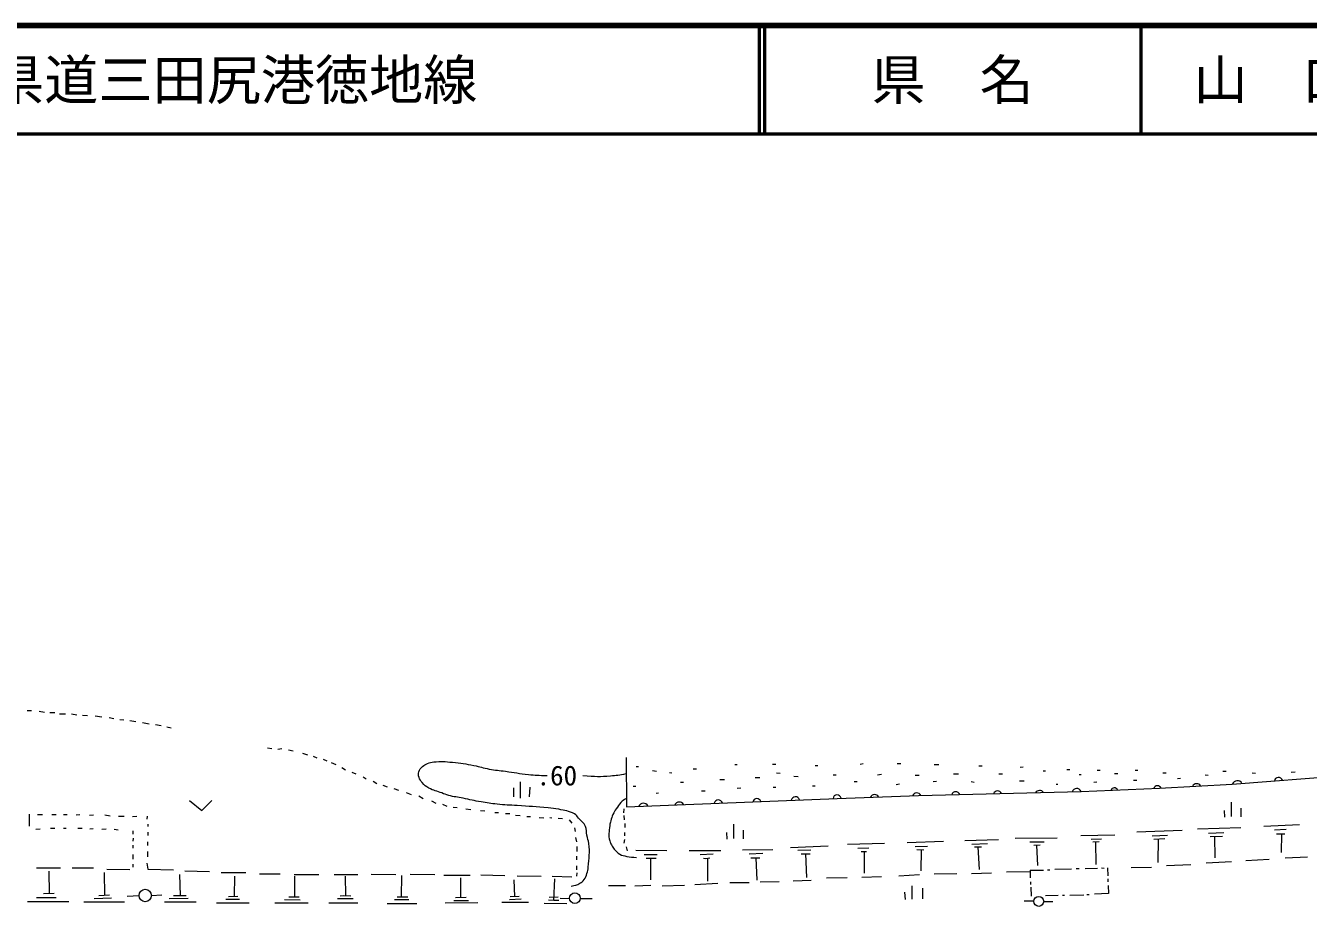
# Model space of a CAD drawing. Units: millimetres at full size, sheet at 1:1000; details may follow other scales. Extents: x 40000 to 680000, y 20000 to 380000.
# Drawn here: x 230024 to 348484, y 298699 to 380000 of the extents above; entities that cross this region are included whole.
import ezdxf
from ezdxf.enums import TextEntityAlignment as Align

# ---------------------------------------------------------------- set-up
doc = ezdxf.new("R2010")
doc.units = ezdxf.units.MM
doc.header["$LTSCALE"] = 1000
for name, color, linetype, lineweight in [('M-BGD', 7, 'Continuous', 13), ('M-TTL', 2, 'Continuous', 140), ('M-TTL-LINE', 7, 'Continuous', 50)]:
    doc.layers.add(name, color=color, linetype=linetype, lineweight=lineweight)
doc.layers.add('M-TTL-TXT', color=7, linetype='Continuous')
doc.styles.add('ＭＳ ゴシック', font='')
doc.styles.get('ＭＳ ゴシック').set_extended_font_data('MS Gothic')

msp = doc.modelspace()

# ---------------------------------------------------------------- linework, layer by layer
at = {"layer": 'M-BGD'}
for p, q in [((230169, 316784), (230570, 316784)), ((231274, 316709), (231776, 316634)), ((232254, 316583), (232706, 316583)), ((233158, 316483), (233710, 316483)), ((234263, 316458), (234740, 316382)), ((235268, 316357), (235745, 316332)), ((236449, 316282), (237051, 316207)), ((237730, 316131), (238157, 316031)), ((238735, 315955), (239086, 315930)), ((239639, 315855), (240192, 315754)), ((240820, 315679), (241422, 315554)), ((242025, 315478), (242553, 315403)), ((243055, 315277), (243457, 315177)), ((252347, 313335), (252774, 313285)), ((253302, 313210), (253678, 313260)), ((254306, 313134), (254733, 313059)), ((255588, 312833), (256065, 312682)), ((256567, 312557), (256919, 312406)), ((257497, 312280), (257848, 312130)), ((258250, 311979), (258677, 311803)), ((286414, 311619), (286628, 311619)), ((295510, 311789), (295724, 311789)), ((299012, 311832), (299311, 311832)), ((302941, 311704), (303197, 311704)), ((307083, 311832), (307382, 311875)), ((310500, 311875), (310841, 311875)), ((313916, 311789), (314343, 311789)), ((318058, 311661), (318357, 311661)), ((321859, 311533), (322158, 311576)), ((259230, 311527), (259557, 311301)), ((260134, 311100), (260511, 310924)), ((261189, 310648), (261466, 310472)), ((287909, 311234), (288293, 311192)), ((289489, 311064), (289702, 311021)), ((291667, 311405), (291966, 311405)), ((294144, 310423), (294571, 310423)), ((297389, 310594), (297816, 310594)), ((299354, 311021), (299695, 310978)), ((300976, 310722), (301361, 310679)), ((304606, 310850), (304863, 310850)), ((308706, 310850), (309048, 310893)), ((312165, 310807), (312549, 310807)), ((315710, 310935), (316179, 310935)), ((319895, 310935), (320236, 310935)), ((323989, 311201), (324210, 311215)), ((326176, 311319), (326442, 311334)), ((327314, 310861), (327506, 310861)), ((328983, 311275), (329264, 311275)), ((330579, 310949), (330904, 310949)), ((332500, 311275), (332751, 311260)), ((335057, 311023), (335367, 311009)), ((336386, 310509), (336682, 310524)), ((338943, 310834), (339238, 310820)), ((340598, 311174), (340908, 311189)), ((343287, 311012), (343597, 310982)), ((346892, 311100), (347262, 311130)), ((262119, 310246), (262470, 310045)), ((263023, 309894), (263400, 309743)), ((264028, 309567), (264455, 309417)), ((265158, 309216), (265636, 309015)), ((275091, 309626), (275066, 308797)), ((275694, 310179), (275694, 308697)), ((276573, 309701), (276523, 308797)), ((286115, 309782), (286372, 309782)), ((288251, 309142), (288464, 309185)), ((290514, 310167), (290770, 310167)), ((292436, 309355), (292777, 309355)), ((295724, 309612), (296065, 309654)), ((299055, 309697), (299311, 309697)), ((302685, 309825), (302941, 309825)), ((306528, 310209), (306827, 310209)), ((310414, 309953), (310713, 309996)), ((313831, 310209), (314129, 310252)), ((317332, 310209), (317631, 310167)), ((321816, 310295), (322243, 310295)), ((325200, 309989), (325348, 309974)), ((328688, 310166), (328939, 310181)), ((332323, 310344), (332633, 310358)), ((266339, 308889), (266741, 308663)), ((267495, 308437), (267896, 308236)), ((268524, 308135), (268926, 307960)), ((341349, 308324), (341363, 306994)), ((230359, 307208), (230359, 306105)), ((231123, 307163), (231575, 307188)), ((232454, 307188), (232856, 307163)), ((233510, 307163), (233861, 307188)), ((234690, 307138), (235042, 307163)), ((235921, 307113), (236298, 307138)), ((237328, 307138), (237830, 307063)), ((238584, 307038), (239136, 307013)), ((239890, 306987), (240292, 307013)), ((241247, 307013), (241221, 306761)), ((269863, 307779), (269512, 307829)), ((271145, 307603), (270667, 307678)), ((272420, 307477), (272018, 307527)), ((273701, 307326), (273350, 307326)), ((274731, 307226), (274329, 307251)), ((275686, 307050), (275259, 307100)), ((276640, 306949), (276314, 306949)), ((277871, 306849), (277444, 306874)), ((278625, 306849), (278424, 306874)), ((285274, 307317), (285289, 307687)), ((285330, 306678), (285301, 307092)), ((340698, 307555), (340728, 306935)), ((342250, 307762), (342235, 306964)), ((230972, 305832), (231349, 305857)), ((232304, 305907), (232706, 305907)), ((233510, 305907), (233761, 305907)), ((234841, 305907), (235243, 305907)), ((235946, 305857), (236273, 305882)), ((237051, 305832), (237453, 305857)), ((238207, 305832), (238559, 305757)), ((239915, 305681), (239915, 305355)), ((241297, 306284), (241297, 306058)), ((279605, 306773), (279203, 306799)), ((280484, 306372), (280258, 306673)), ((280810, 305593), (280735, 305944)), ((285389, 305969), (285389, 306353)), ((295393, 306294), (295408, 304964)), ((296294, 305733), (296280, 304935)), ((332651, 305575), (336833, 305723)), ((338252, 305841), (342256, 305974)), ((344382, 306114), (347673, 306264)), ((345362, 305762), (346442, 305812)), ((239940, 305003), (239915, 304702)), ((241272, 304651), (241272, 304325)), ((241297, 305556), (241297, 305229)), ((280911, 304663), (280835, 305065)), ((285301, 304536), (285345, 304861)), ((285345, 305216), (285345, 305526)), ((294743, 305526), (294772, 304905)), ((305913, 304427), (309326, 304530)), ((311439, 304589), (314793, 304707)), ((316759, 304781), (319862, 304870)), ((317409, 304441), (318842, 304500)), ((321399, 304988), (325285, 305018)), ((322773, 304648), (324088, 304648)), ((327468, 305250), (330614, 305302)), ((328441, 304902), (329389, 304937)), ((328580, 304641), (329154, 304676)), ((328831, 304657), (328859, 302573)), ((334070, 305206), (335474, 305265)), ((334203, 304910), (335237, 304955)), ((334601, 304927), (334587, 302753)), ((339257, 305442), (340675, 305516)), ((339419, 305132), (340542, 305176)), ((339815, 305147), (339862, 303167)), ((345538, 305385), (346317, 305385)), ((345990, 305385), (345965, 303677)), ((239915, 304350), (239915, 304074)), ((239915, 303471), (239915, 303069)), ((241272, 303747), (241272, 303270)), ((280936, 302980), (280936, 303332)), ((280961, 303759), (280961, 304211)), ((285596, 303812), (285508, 304196)), ((286365, 303871), (289231, 303856)), ((287148, 303487), (288345, 303487)), ((291300, 303841), (294226, 303841)), ((292320, 303472), (293502, 303531)), ((296221, 303930), (299028, 303959)), ((296841, 303561), (298112, 303605)), ((300654, 304137), (304141, 304270)), ((301333, 303871), (302545, 303930)), ((301629, 303531), (302471, 303561)), ((302041, 303545), (302131, 301374)), ((306873, 304057), (307907, 304087)), ((307198, 303747), (307671, 303747)), ((307449, 303747), (307464, 301767)), ((312163, 304220), (313301, 304249)), ((312326, 303939), (312976, 303924)), ((312712, 303930), (312695, 301974)), ((317660, 304205), (318310, 304205)), ((317970, 304205), (318074, 302107)), ((323127, 304353), (323718, 304367)), ((323378, 304359), (323482, 302461)), ((346342, 303175), (348402, 303275)), ((231034, 302240), (233244, 302240)), ((234325, 302240), (236284, 302265)), ((237515, 302139), (239650, 302114)), ((239915, 302591), (239915, 302315)), ((241221, 302692), (241308, 302139)), ((241308, 302139), (243669, 302064)), ((280936, 302076), (280911, 302453)), ((287325, 303147), (288256, 303147)), ((287739, 303147), (287739, 301152)), ((292990, 303135), (292999, 301034)), ((296989, 303176), (297831, 303191)), ((297446, 303184), (297536, 301108)), ((325056, 302119), (326595, 302163)), ((327029, 302180), (327316, 302189)), ((327881, 302206), (329011, 302224)), ((329371, 302242), (329641, 302234)), ((329936, 302242), (329980, 301512)), ((332119, 302280), (333996, 302324)), ((335370, 302457), (337631, 302576)), ((339050, 302708), (341399, 302827)), ((342714, 302945), (344857, 303048)), ((232215, 299892), (232189, 301938)), ((237336, 299731), (237314, 301813)), ((244322, 299703), (244247, 301637)), ((244724, 301963), (247010, 301913)), ((248090, 301838), (250351, 301813)), ((249312, 299630), (249327, 301498)), ((251633, 301704), (253524, 301690)), ((254824, 301645), (257100, 301645)), ((254869, 299591), (254898, 301498)), ((258525, 301627), (260712, 301627)), ((259588, 299687), (259559, 301494)), ((261938, 301657), (264214, 301642)), ((264746, 299588), (264760, 301539)), ((265544, 301657), (267804, 301642)), ((268632, 301583), (271085, 301583)), ((270214, 299537), (270228, 301317)), ((272068, 301599), (274279, 301548)), ((275197, 299622), (275146, 301141)), ((275409, 301523), (277620, 301498)), ((278650, 301498), (280459, 301423)), ((278788, 299283), (278889, 301242)), ((280911, 301473), (280961, 301800)), ((295041, 300890), (296850, 300915)), ((297865, 300972), (299599, 300997)), ((300905, 301047), (302563, 301122)), ((303969, 301323), (305904, 301348)), ((307235, 301399), (309069, 301449)), ((310651, 301524), (312586, 301625)), ((313917, 301700), (316027, 301725)), ((317384, 301725), (319218, 301801)), ((320599, 301876), (322759, 301926)), ((322796, 302032), (322796, 301320)), ((322796, 302032), (324022, 302032)), ((322831, 300946), (322814, 300729)), ((324404, 302067), (324613, 302067)), ((329980, 301234), (329963, 300956)), ((231662, 299878), (232667, 299904)), ((236786, 299703), (237766, 299753)), ((241643, 299699), (242602, 299750)), ((283837, 300614), (285420, 300614)), ((286274, 300589), (287756, 300639)), ((288811, 300589), (290871, 300664)), ((291826, 300714), (293936, 300840)), ((311202, 300007), (311246, 299342)), ((311852, 300598), (311867, 299371)), ((312857, 300376), (312857, 299401)), ((322840, 300468), (322883, 299625)), ((324204, 299703), (325369, 299729)), ((325769, 299729), (325960, 299729)), ((326447, 299729), (327759, 299755)), ((328029, 299790), (328246, 299799)), ((230205, 299150), (233998, 299150)), ((231034, 299527), (232842, 299527)), ((235405, 299125), (239148, 299100)), ((236359, 299426), (237967, 299477)), ((239387, 299649), (240496, 299699)), ((242840, 299100), (245779, 299100)), ((243292, 299426), (245026, 299451)), ((243669, 299703), (244850, 299703)), ((247658, 299015), (250672, 299015)), ((248515, 299355), (249785, 299355)), ((248751, 299621), (249623, 299636)), ((253036, 299030), (256125, 299015)), ((253923, 299325), (255371, 299311)), ((254337, 299591), (255282, 299591)), ((258022, 299012), (260712, 299027)), ((258820, 299426), (260283, 299426)), ((263416, 298968), (266164, 298953)), ((264095, 299337), (265396, 299322)), ((264332, 299588), (265307, 299588)), ((268780, 299027), (271794, 299056)), ((269578, 299248), (270922, 299248)), ((269711, 299529), (270715, 299544)), ((274015, 299082), (276477, 299082)), ((274694, 299333), (275799, 299383)), ((274769, 299609), (275598, 299634)), ((277909, 298981), (279994, 298956)), ((278386, 299559), (279215, 299584)), ((279387, 299451), (280251, 299436)), ((281241, 299436), (282357, 299421)), ((322240, 299218), (323127, 299201)), ((324045, 299159), (324871, 299159))]:
    msp.add_line(p, q, dxfattribs=at)
for points in [[(285477, 312433), (285502, 307886), (304971, 308665), (312482, 308916), (327492, 309300), (334727, 309602), (341459, 309978), (351763, 310780)], [(245147, 308473), (246287, 307557), (247212, 308455)], [(292630, 303132), (292837, 303117), (293221, 303162)], [(329989, 300608), (330015, 299878), (328737, 299835)], [(259057, 299677), (259352, 299692), (260047, 299677)], [(278311, 299308), (278788, 299283), (279265, 299283)]]:
    msp.add_lwpolyline(points, dxfattribs=at)
for centre, radius in [((241070, 299699), 573), ((280746, 299451), 496), ((323585, 299159), 460)]:
    msp.add_circle(centre, radius, dxfattribs=at)
for centre, radius, start, end in [((345724, 310228), 380, 16.87534, 172.02285), ((315922, 308895), 385, 17.96057, 164.96907), ((319786, 308980), 382, 20.20889, 162.72075), ((323661, 308955), 438, 35.77535, 147.15429), ((327080, 309140), 442, 21.22474, 161.7049), ((330569, 309323), 319, 21.72273, 163.04916), ((334554, 309472), 362, 22.49817, 162.66293), ((338171, 309608), 415, 29.85301, 156.55401), ((341923, 309803), 496, 29.64895, 159.24924), ((287070, 307720), 493, 29.94954, 154.63168), ((290385, 307884), 446, 28.52466, 156.05656), ((294003, 308118), 400, 18.01224, 166.56898), ((297555, 308270), 375, 17.43583, 167.14539), ((301115, 308425), 386, 15.07258, 169.50864), ((304963, 308617), 373, 9.31394, 174.90207), ((308426, 308601), 418, 27.39509, 156.43598), ((312318, 308749), 416, 24.51034, 159.06794)]:
    msp.add_arc(centre, radius, start, end, dxfattribs=at)
for points, knots in [([(280407, 300567), (280769, 300631), (280942, 300638), (281218, 300823), (281385, 300935), (281487, 301000), (281603, 301165), (281739, 301361), (281791, 301491), (281859, 301720), (281927, 301949), (281964, 302080), (281987, 302318), (282067, 303165), (282141, 303652), (282030, 304496), (281989, 304801), (281918, 304963), (281859, 305265), (281797, 305580), (281874, 305789), (281731, 306076), (281555, 306425), (281357, 306560), (281090, 306845), (280945, 307000), (280895, 307134), (280706, 307229), (280177, 307495), (279836, 307555), (279254, 307656), (278873, 307723), (278657, 307747), (278272, 307784), (277156, 307891), (276528, 307918), (275410, 307998), (274693, 308049), (274289, 308048), (273574, 308126), (272988, 308190), (272661, 308241), (272079, 308339), (271425, 308450), (271065, 308551), (270414, 308681), (269897, 308784), (269599, 308801), (269090, 308937), (268838, 309005), (268707, 309074), (268462, 309163), (267990, 309336), (267694, 309368), (267256, 309616), (266990, 309766), (266850, 309882), (266653, 310118), (266512, 310287), (266415, 310384), (266352, 310595), (266293, 310793), (266271, 310924), (266327, 311123), (266389, 311346), (266510, 311441), (266679, 311600), (266829, 311742), (266938, 311801), (267131, 311876), (267348, 311961), (267477, 312002), (267708, 312027), (268382, 312100), (268768, 312064), (269442, 312002), (270223, 311930), (270656, 311846), (271426, 311701), (271981, 311596), (272278, 311475), (272833, 311374), (273417, 311267), (273752, 311254), (274340, 311173), (275165, 311059), (275621, 310949), (276450, 310872), (277126, 310809), (277359, 310797), (278184, 310771)], [0, 0, 0, 0, 1, 1, 1, 2, 2, 2, 3, 3, 3, 4, 4, 4, 5, 5, 5, 6, 6, 6, 7, 7, 7, 8, 8, 8, 9, 9, 9, 10, 10, 10, 11, 11, 11, 12, 12, 12, 13, 13, 13, 14, 14, 14, 15, 15, 15, 16, 16, 16, 17, 17, 17, 18, 18, 18, 19, 19, 19, 20, 20, 20, 21, 21, 21, 22, 22, 22, 23, 23, 23, 24, 24, 24, 25, 25, 25, 26, 26, 26, 27, 27, 27, 28, 28, 28, 29, 29, 29, 30, 30, 30, 30]), ([(281474, 310771), (282666, 310703), (283040, 310653), (284037, 310746), (284606, 310799), (284816, 310822), (285486, 310947)], [0, 0, 0, 0, 1, 1, 1, 2, 2, 2, 2]), ([(285498, 308661), (285257, 308515), (285168, 308456), (284991, 308284), (284790, 308089), (284717, 307942), (284564, 307706), (284435, 307507), (284358, 307396), (284263, 307179), (284167, 306960), (284124, 306832), (284062, 306601), (284015, 306426), (283975, 306329), (283961, 306149), (283921, 305601), (283812, 305271), (283961, 304742), (284006, 304586), (284056, 304506), (284137, 304365), (284225, 304212), (284275, 304124), (284388, 303989), (284562, 303781), (284651, 303637), (284891, 303511), (285127, 303388), (285284, 303370), (285544, 303310), (285890, 303231), (286030, 303231), (286448, 303210)], [0, 0, 0, 0, 1, 1, 1, 2, 2, 2, 3, 3, 3, 4, 4, 4, 5, 5, 5, 6, 6, 6, 7, 7, 7, 8, 8, 8, 9, 9, 9, 10, 10, 10, 11, 11, 11, 11])]:
    msp.add_open_spline(points, degree=3, knots=knots, dxfattribs=at)
at = {"layer": 'M-TTL'}
msp.add_line((680000, 380000), (40000, 380000), dxfattribs=at)
at = {"layer": 'M-TTL-LINE'}
for p, q in [((297750, 380000), (297750, 370000)), ((298250, 380000), (298250, 370000)), ((333000, 380000), (333000, 370000)), ((40000, 370000), (680000, 370000))]:
    msp.add_line(p, q, dxfattribs=at)

# ---------------------------------------------------------------- texts
at = {"layer": 'M-BGD', "style": 'ＭＳ ゴシック'}
msp.add_text('.60', height=1833, dxfattribs=at).set_placement((279081, 309312), align=Align.BOTTOM_CENTER)
at = {"layer": 'M-TTL-TXT', "style": 'ＭＳ ゴシック'}
msp.add_text('一般県道三田尻港徳地線', height=3666, dxfattribs=at).set_placement((216734, 375000), align=Align.MIDDLE_LEFT)
for s, p in [('県\u3000名', (315625, 375000)), ('山\u3000口\u3000県', (350375, 375000))]:
    msp.add_text(s, height=3666, dxfattribs=at).set_placement(p, align=Align.MIDDLE_CENTER)

doc.saveas('drawing.dxf')
